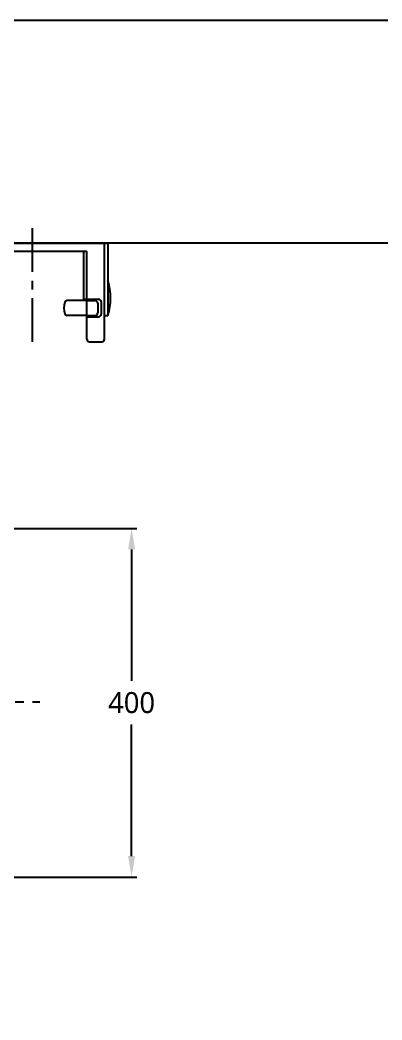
# Model space of a CAD drawing. Extents: x 5656 to 11650, y -52 to 2475.
# Drawn here: x 9720 to 10134, y 1331 to 2475 of the extents above; entities that cross this region are included whole.
import ezdxf

# ---------------------------------------------------------------- set-up
doc = ezdxf.new("R2010")
doc.units = 0
doc.header["$LTSCALE"] = 20
doc.header["$MEASUREMENT"] = 0
doc.linetypes.add('CENTER', pattern=[2, 1.25, -0.25, 0.25, -0.25])
doc.layers.get('0').update_dxf_attribs({"linetype": 'CONTINUOUS'})
doc.layers.get('DEFPOINTS').update_dxf_attribs({"linetype": 'CONTINUOUS'})
for name, color, linetype in [('3', 3, 'CONTINUOUS'), ('4', 4, 'CONTINUOUS'), ('6', 6, 'CONTINUOUS'), ('CENTER', 2, 'CENTER')]:
    doc.layers.add(name, color=color, linetype=linetype)
doc.styles.get("Standard").update_dxf_attribs({"font": 'NanumGothic.ttf'})
doc.dimstyles.get("Standard").update_dxf_attribs({"dimtxt": 2.7, "dimasz": 2.5, "dimexe": 1.5, "dimexo": 1.5, "dimgap": 1.5, "dimtad": 1, "dimdec": 0, "dimlfac": 10, "dimzin": 0, "dimdsep": 46, "dimtxsty": 'Standard', "dimcen": 0, "dimclrt": 2, "dimadec": 0, "dimazin": 0, "dimtfac": 1, "dimtdec": 0, "dimtmove": 0, "dimatfit": 3, "dimfxl": 0, "dimtolj": 1, "dimtzin": 0, "dimarcsym": 0})

# ---------------------------------------------------------------- blocks, each defined once
blk = doc.blocks.new('*D22')
at = {"color": 3, "lineweight": -2}
for p, q in [((9315.7, 1893.3), (9853.8, 1893.3)), ((9847.8, 1869.3), (9847.8, 1718.7)), ((9847.8, 1518.1), (9847.8, 1668.7)), ((9304.7, 1494.1), (9853.8, 1494.1))]:
    blk.add_line(p, q, dxfattribs=at)
at = {"color": 3}
for points in [[(9843.8, 1869.3), (9851.8, 1869.3), (9847.8, 1893.3)], [(9843.8, 1518.1), (9851.8, 1518.1), (9847.8, 1494.1)]]:
    blk.add_solid(points, dxfattribs=at)
at = {"layer": 'DEFPOINTS', "color": 0}
for p in [(9313.9, 1893.3), (9302.9, 1494.1), (9847.8, 1494.1)]:
    blk.add_point(p, dxfattribs=at)
at = {"color": 2, "insert": (9847.8, 1693.7), "char_height": 24, "attachment_point": 5}
blk.add_mtext('\\A1;{\\fNanumGothic|b0|i0|c0|p50;400}', dxfattribs=at)

msp = doc.modelspace()

# ---------------------------------------------------------------- linework, layer by layer
at = {"layer": '3', "color": 7}
msp.add_lwpolyline([(9014.7, 2219.9), (9014.7, 2475.3), (11649.9, 2475.3), (11649.9, 294.9), (10942.2, 294.9)], dxfattribs=at)
at = {"layer": '4'}
for p, q in [((9648.7, 2219.9), (9820.7, 2219.9)), ((9672.7, 2210.6), (9796.7, 2210.6)), ((9793, 2210.6), (9793, 2155.6)), ((9796.7, 2109.9), (9796.7, 2210.6)), ((9816.7, 2109.9), (9816.7, 2219.9)), ((9820.7, 2219.9), (9820.7, 2136.9)), ((9796.7, 2154.1), (9774.3, 2154.1)), ((9793, 2155.6), (9796.7, 2155.6)), ((9796.7, 2155.6), (9810.1, 2155.6)), ((9796.7, 2154.1), (9806.1, 2154.1)), ((9813.1, 2152.6), (9813.1, 2138.6)), ((9809.1, 2151.1), (9809.1, 2140.1)), ((9796.7, 2137.1), (9774.3, 2137.1)), ((9796.7, 2137.1), (9806.1, 2137.1)), ((9796.7, 2135.6), (9810.1, 2135.6)), ((9816.7, 2136.9), (9820.7, 2136.9)), ((9799.7, 2106.9), (9813.7, 2106.9))]:
    msp.add_line(p, q, dxfattribs=at)
for centre, radius, start, end in [((9755.6, 2156.9), 68.2, 342.9409, 17.0591), ((9774.3, 2151.1), 3, 90, 159.257), ((9806.1, 2151.1), 3, 0, 90), ((9810.1, 2152.6), 3, 0, 90), ((9788.8, 2145.6), 18.5, 159.257, 200.743), ((9774.3, 2140.1), 3, 200.743, 270), ((9806.1, 2140.1), 3, 270, 0), ((9810.1, 2138.6), 3, 270, 0), ((9799.7, 2109.9), 3, 180, 270), ((9813.7, 2109.9), 3, 270, 0)]:
    msp.add_arc(centre, radius, start, end, dxfattribs=at)
at = {"layer": '6', "color": 6}
msp.add_lwpolyline([(10211, 2219.9), (9014.7, 2219.9), (9014.7, 294.9), (10942.2, 294.9), (10942.2, 1294.9)], dxfattribs=at)
at = {"layer": 'CENTER', "color": 1, "linetype": 'CENTER', "ltscale": 2}
for p, q in [((9734.7, 2106.9), (9734.7, 2239.7)), ((9014.7, 1694.9), (9742.8, 1694.9))]:
    msp.add_line(p, q, dxfattribs=at)

# ---------------------------------------------------------------- dimensions: what is measured, and where the dimension line sits
dim = msp.add_linear_dim(base=(9847.8, 1494.1), p1=(9313.9, 1893.3), p2=(9302.9, 1494.1), angle=90, text='{\\fNanumGothic|b0|i0|c0|p50;400}', dimstyle='Standard', override={"dimscale": 1.2, "dimtxt": 20, "dimasz": 20, "dimexe": 5, "dimgap": 10, "dimtih": 1, "dimtoh": 1, "dimlfac": 1, "dimzin": 12, "dimclrd": 3, "dimclre": 3, "dimazin": 2, "dimarcsym": 1})
dim.commit()
dim.dimension.update_dxf_attribs({"geometry": '*D22', "text_midpoint": (9847.8, 1693.7)})

doc.saveas('drawing.dxf')
